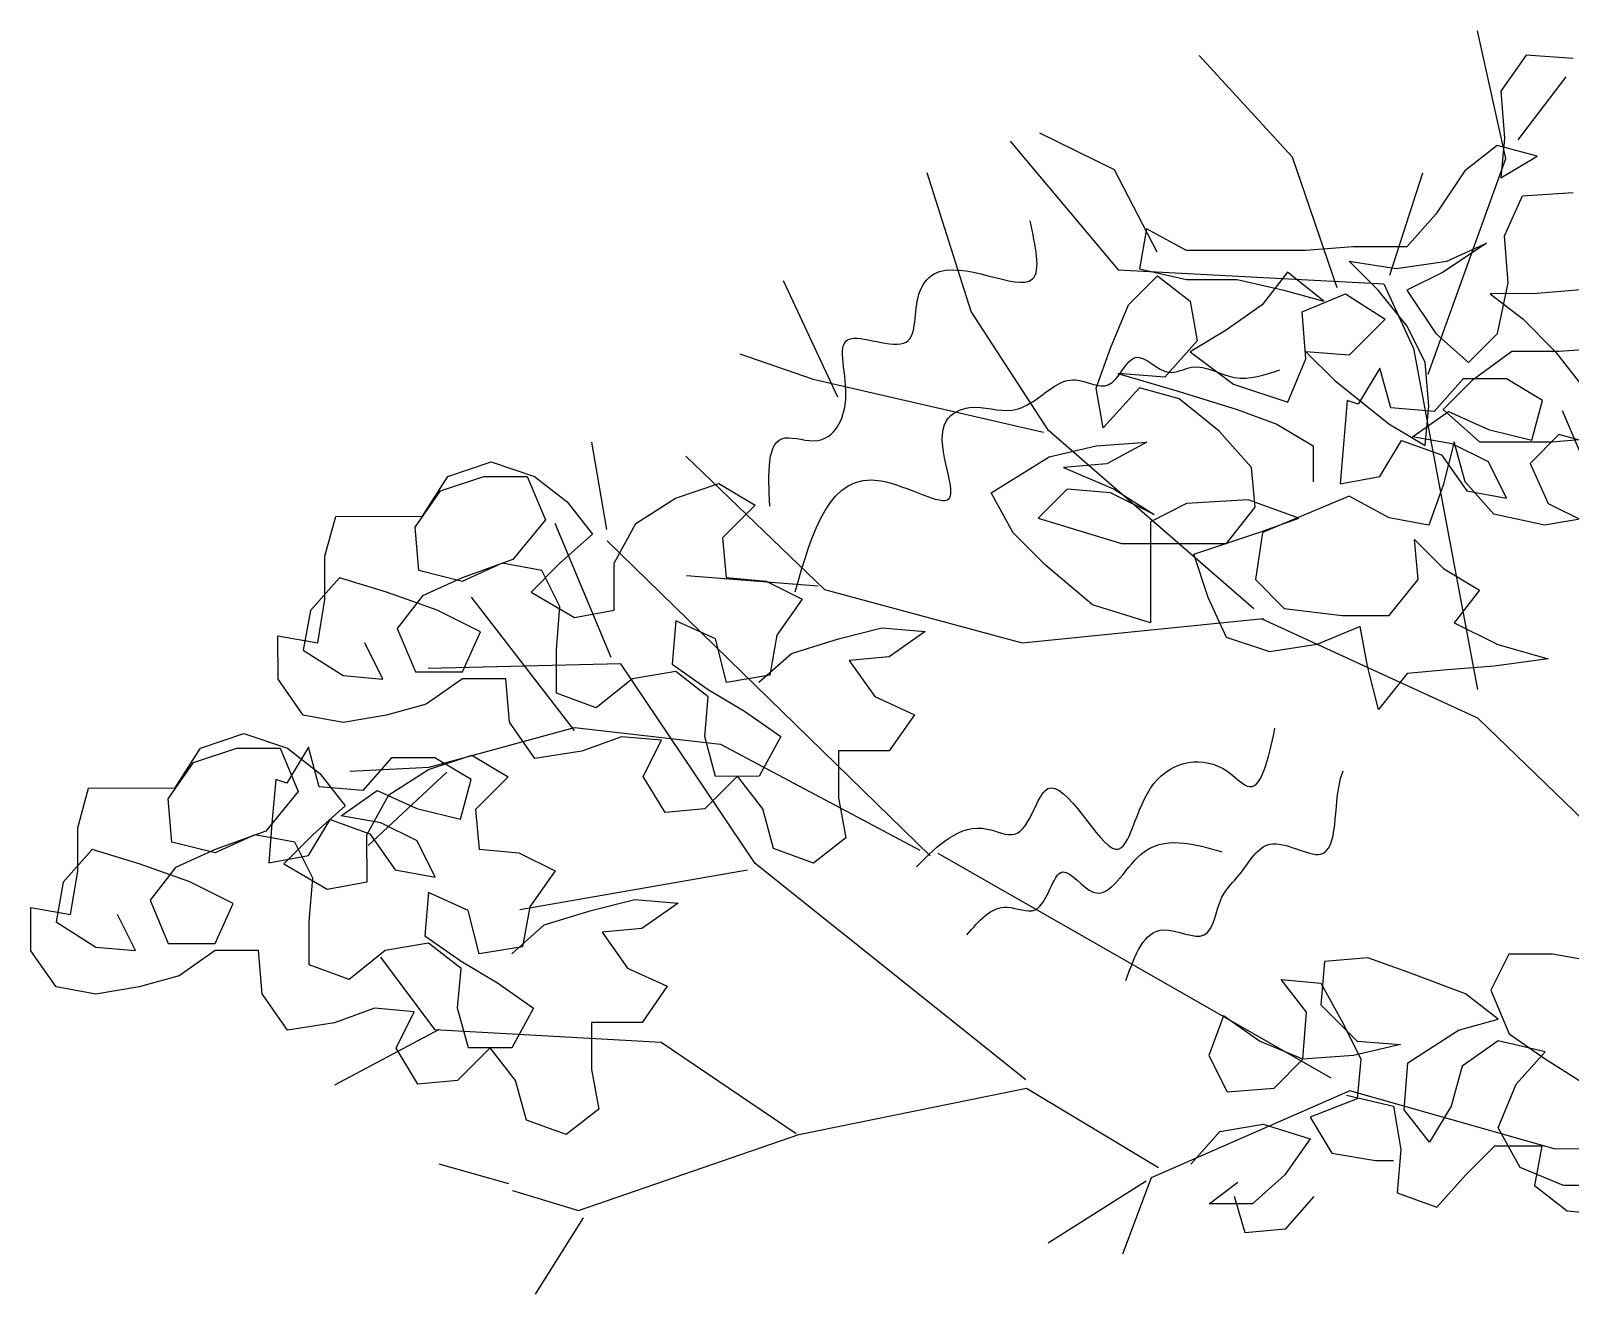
# Model space of a CAD drawing. Header units: metres. Extents: x 37 to 217, y 53 to 242.
# Drawn here: x 127.918 to 131.063, y 227.268 to 229.85 of the extents above; entities that cross this region are included whole.
import ezdxf

# ---------------------------------------------------------------- set-up
doc = ezdxf.new("R2010")
doc.units = ezdxf.units.M
doc.layers.add('DGPRO_Arboles existentes', color=7, linetype='Continuous')

# ---------------------------------------------------------------- blocks, each defined once
blk = doc.blocks.new('Celtis tala VISTA 250 gris')
at = {"color": 252}
for p, q in [((2386.981, 1081.1834), (2386.9228, 1081.4442)), ((2386.981, 1081.1834), (2386.9228, 1081.4442)), ((2386.3543, 1081.3935), (2386.5444, 1081.1866)), ((2386.3543, 1081.3935), (2386.5444, 1081.1866)), ((2387.0064, 1081.2216), (2387.1039, 1081.3499)), ((2387.0064, 1081.2216), (2387.1039, 1081.3499)), ((2385.9686, 1081.2185), (2386.189, 1080.9556)), ((2385.9686, 1081.2185), (2386.189, 1080.9556)), ((2386.028, 1081.2355), (2386.1808, 1081.1606)), ((2386.028, 1081.2355), (2386.1808, 1081.1606)), ((2386.5444, 1081.1866), (2386.6358, 1080.9194)), ((2386.5444, 1081.1866), (2386.6358, 1080.9194)), ((2386.8224, 1080.7422), (2386.981, 1081.1834)), ((2386.8224, 1080.7422), (2386.981, 1081.1834)), ((2385.8889, 1080.8705), (2385.7989, 1081.1541)), ((2385.8889, 1080.8705), (2385.7989, 1081.1541)), ((2386.1808, 1081.1606), (2386.2681, 1080.9926)), ((2386.1808, 1081.1606), (2386.2681, 1080.9926)), ((2386.7439, 1080.9448), (2386.8114, 1081.1541)), ((2386.7439, 1080.9448), (2386.8114, 1081.1541)), ((2385.5044, 1080.9338), (2385.6154, 1080.6965)), ((2385.5044, 1080.9338), (2385.6154, 1080.6965)), ((2386.189, 1080.9556), (2386.7316, 1080.9268)), ((2386.189, 1080.9556), (2386.7316, 1080.9268)), ((2386.7316, 1080.9268), (2386.7922, 1080.7949)), ((2386.7316, 1080.9268), (2386.7922, 1080.7949)), ((2386.0464, 1080.6274), (2385.8889, 1080.8705)), ((2386.0464, 1080.6274), (2385.8889, 1080.8705)), ((2385.4163, 1080.7843), (2385.5655, 1080.7325)), ((2385.4163, 1080.7843), (2385.5655, 1080.7325)), ((2386.7922, 1080.7949), (2386.9233, 1080.098)), ((2386.7922, 1080.7949), (2386.9233, 1080.098)), ((2385.5655, 1080.7325), (2386.0361, 1080.6237)), ((2385.5655, 1080.7325), (2386.0361, 1080.6237)), ((2387.2464, 1080.3168), (2387.0964, 1080.6679)), ((2387.2464, 1080.3168), (2387.0964, 1080.6679)), ((2386.4664, 1080.2627), (2386.0464, 1080.6274)), ((2386.4664, 1080.2627), (2386.0464, 1080.6274)), ((2385.1445, 1080.4249), (2385.1134, 1080.6033)), ((2385.1445, 1080.4249), (2385.1134, 1080.6033)), ((2385.3055, 1080.575), (2385.5887, 1080.3027)), ((2385.3055, 1080.575), (2385.5887, 1080.3027)), ((2385.1532, 1080.1637), (2385.0386, 1080.4374)), ((2385.1532, 1080.1637), (2385.0386, 1080.4374)), ((2385.1447, 1080.4018), (2385.8046, 1079.7586)), ((2385.1447, 1080.4018), (2385.8046, 1079.7586)), ((2385.5754, 1080.3092), (2385.3073, 1080.3303)), ((2385.5754, 1080.3092), (2385.3073, 1080.3303)), ((2385.5887, 1080.3027), (2385.9931, 1080.1934)), ((2385.5887, 1080.3027), (2385.9931, 1080.1934)), ((2385.0783, 1080.0143), (2384.8678, 1080.2872)), ((2385.0783, 1080.0143), (2384.8678, 1080.2872)), ((2385.9931, 1080.1934), (2386.4855, 1080.2435)), ((2385.9931, 1080.1934), (2386.4855, 1080.2435)), ((2386.9239, 1080.0399), (2386.4814, 1080.2425)), ((2386.9239, 1080.0399), (2386.4814, 1080.2425)), ((2385.1731, 1080.1506), (2384.7796, 1080.141)), ((2385.1731, 1080.1506), (2384.7796, 1080.141)), ((2385.4475, 1079.7426), (2385.1731, 1080.1506)), ((2385.4475, 1079.7426), (2385.1731, 1080.1506)), ((2384.7812, 1079.9392), (2385.0782, 1080.0209)), ((2384.7812, 1079.9392), (2385.0782, 1080.0209)), ((2385.0782, 1080.0209), (2385.3762, 1079.9868)), ((2385.0782, 1080.0209), (2385.3762, 1079.9868)), ((2387.8238, 1079.1688), (2386.9239, 1080.0399)), ((2387.8238, 1079.1688), (2386.9239, 1080.0399)), ((2385.3762, 1079.9868), (2385.7839, 1079.7698)), ((2385.3762, 1079.9868), (2385.7839, 1079.7698)), ((2384.6191, 1079.9313), (2384.7812, 1079.9392)), ((2384.6191, 1079.9313), (2384.7812, 1079.9392)), ((2384.8176, 1079.9296), (2384.6567, 1079.7795)), ((2384.8176, 1079.9296), (2384.6567, 1079.7795)), ((2386.6239, 1079.3039), (2385.8214, 1079.7631)), ((2386.6239, 1079.3039), (2385.8214, 1079.7631)), ((2386, 1079.3004), (2385.4475, 1079.7426)), ((2386, 1079.3004), (2385.4475, 1079.7426)), ((2385.4315, 1079.7293), (2384.9665, 1079.6483)), ((2385.4315, 1079.7293), (2384.9665, 1079.6483)), ((2384.6816, 1079.5515), (2384.7919, 1079.4035)), ((2384.6816, 1079.5515), (2384.7919, 1079.4035)), ((2384.8018, 1079.4035), (2384.5877, 1079.2894)), ((2384.8018, 1079.4035), (2384.5877, 1079.2894)), ((2384.7919, 1079.4035), (2385.2552, 1079.3773)), ((2384.7919, 1079.4035), (2385.2552, 1079.3773)), ((2385.2552, 1079.3773), (2385.5312, 1079.1909)), ((2385.2552, 1079.3773), (2385.5312, 1079.1909)), ((2385.5364, 1079.1891), (2386.0014, 1079.2836)), ((2385.5364, 1079.1891), (2386.0014, 1079.2836)), ((2386.0014, 1079.2836), (2386.2714, 1079.1216)), ((2386.0014, 1079.2836), (2386.2714, 1079.1216)), ((2386.662, 1079.2783), (2386.2562, 1079.1006)), ((2386.662, 1079.2783), (2386.2562, 1079.1006)), ((2387.0794, 1079.1599), (2386.662, 1079.2783)), ((2387.0794, 1079.1599), (2386.662, 1079.2783)), ((2385.0865, 1079.0338), (2385.5364, 1079.1891)), ((2385.0865, 1079.0338), (2385.5364, 1079.1891)), ((2387.8766, 1079.1495), (2387.0794, 1079.1599)), ((2387.8766, 1079.1495), (2387.0794, 1079.1599)), ((2384.944, 1079.0878), (2384.8015, 1079.1283)), ((2384.944, 1079.0878), (2384.8015, 1079.1283)), ((2386.2562, 1079.1006), (2386.1979, 1078.9447)), ((2386.2562, 1079.1006), (2386.1979, 1078.9447)), ((2384.9515, 1079.0743), (2385.0865, 1079.0338)), ((2384.9515, 1079.0743), (2385.0865, 1079.0338)), ((2386.2464, 1079.0939), (2386.0456, 1078.9666)), ((2386.2464, 1079.0939), (2386.0456, 1078.9666)), ((2385.0959, 1079.0188), (2384.9979, 1078.8626)), ((2385.0959, 1079.0188), (2384.9979, 1078.8626))]:
    blk.add_line(p, q, dxfattribs=at)
for points in [[(2387.1183, 1081.3874), (2387.0223, 1081.3947), (2386.9706, 1081.3208), (2386.9781, 1081.2247), (2386.9708, 1081.1435), (2387.0446, 1081.1879), (2386.9633, 1081.2099), (2386.8969, 1081.1582), (2386.8379, 1081.0695), (2386.7788, 1081.0029), (2386.668, 1081.0028), (2386.572, 1080.9953), (2386.3282, 1080.9951), (2386.2469, 1081.0394), (2386.2322, 1080.9581), (2386.3282, 1080.936), (2386.4317, 1080.9361), (2386.5277, 1080.914), (2386.609, 1080.8919), (2386.5351, 1080.951), (2386.4834, 1080.8844), (2386.4096, 1080.8327), (2386.3357, 1080.7883), (2386.4245, 1080.7219), (2386.5353, 1080.685), (2386.5722, 1080.7737), (2386.5647, 1080.8697), (2386.6533, 1080.9068), (2386.7346, 1080.8551), (2386.6608, 1080.7812), (2386.5722, 1080.7885), (2386.6313, 1080.7294), (2386.7422, 1080.6409), (2386.8161, 1080.5966), (2386.8234, 1080.6779), (2386.816, 1080.7665), (2386.779, 1080.8404), (2386.7198, 1080.9142), (2386.6606, 1080.9733), (2386.7567, 1080.9586), (2386.8601, 1080.9734), (2386.9413, 1081.0105), (2386.8527, 1080.9513), (2386.7789, 1080.9143), (2386.8381, 1080.8257), (2386.9046, 1080.7666), (2386.9637, 1080.8258), (2386.9857, 1080.9292), (2386.9783, 1081.0253), (2387.0151, 1081.1066), (2387.1186, 1081.114)], [(2387.1335, 1080.9146), (2387.0449, 1080.9071), (2386.9488, 1080.907), (2387.0154, 1080.8554), (2387.0819, 1080.7889), (2387.1337, 1080.7225)], [(2387.2001, 1080.7964), (2387.0893, 1080.789), (2386.9933, 1080.7889), (2386.912, 1080.7297), (2386.853, 1080.6705), (2386.9269, 1080.6041), (2387.0747, 1080.6042), (2387.1633, 1080.6117)], [(2387.1707, 1080.5969), (2387.0895, 1080.619), (2387.0304, 1080.5599), (2387.0674, 1080.4786), (2387.1413, 1080.4418)], [(2387.1487, 1080.4492), (2387.0601, 1080.4343), (2386.9566, 1080.4564), (2386.8975, 1080.5228), (2386.8752, 1080.6041), (2386.8531, 1080.5154), (2386.8237, 1080.4341), (2386.7424, 1080.4488), (2386.6611, 1080.4931), (2386.4838, 1080.419), (2386.4692, 1080.323), (2386.5283, 1080.2639), (2386.6465, 1080.2492), (2386.7426, 1080.2493), (2386.8016, 1080.3233), (2386.7941, 1080.4045), (2386.8533, 1080.3455), (2386.9272, 1080.3012), (2386.8756, 1080.2347), (2386.9643, 1080.1904), (2387.0677, 1080.161), (2386.9569, 1080.1461), (2386.8609, 1080.1386), (2386.7796, 1080.1312), (2386.7206, 1080.0572), (2386.6983, 1080.1459), (2386.6835, 1080.2271), (2386.5949, 1080.1901), (2386.4988, 1080.1752), (2386.4102, 1080.2047), (2386.3731, 1080.2859), (2386.3435, 1080.3746), (2386.4765, 1080.419), (2386.5577, 1080.4486), (2386.4542, 1080.4855), (2386.3286, 1080.478), (2386.2548, 1080.441), (2386.255, 1080.2341), (2386.1368, 1080.2709), (2386.0406, 1080.3521), (2385.9741, 1080.4185), (2385.9297, 1080.4998), (2386.0478, 1080.5738), (2386.1438, 1080.596), (2386.2473, 1080.6035), (2386.166, 1080.5591), (2386.0774, 1080.5516), (2386.1809, 1080.5074), (2386.2622, 1080.4557), (2386.1735, 1080.5), (2386.0848, 1080.5073), (2386.0258, 1080.4481), (2386.1957, 1080.3966), (2386.41, 1080.3968), (2386.469, 1080.4707), (2386.4616, 1080.552), (2386.395, 1080.6258), (2386.3137, 1080.6922), (2386.2324, 1080.7143), (2386.1586, 1080.633), (2386.1437, 1080.7142), (2386.1732, 1080.7955), (2386.2101, 1080.8842), (2386.2691, 1080.9433), (2386.3357, 1080.8917), (2386.3505, 1080.8104), (2386.2841, 1080.7365), (2386.188, 1080.7438), (2386.3137, 1080.707), (2386.4319, 1080.6701), (2386.5132, 1080.6407), (2386.5871, 1080.5964), (2386.5872, 1080.5225)], [(2387.1183, 1081.3874), (2387.0223, 1081.3947), (2386.9706, 1081.3208), (2386.9781, 1081.2247), (2386.9708, 1081.1435), (2387.0446, 1081.1879), (2386.9633, 1081.2099), (2386.8969, 1081.1582), (2386.8379, 1081.0695), (2386.7788, 1081.0029), (2386.668, 1081.0028), (2386.572, 1080.9953), (2386.3282, 1080.9951), (2386.2469, 1081.0394), (2386.2322, 1080.9581), (2386.3282, 1080.936), (2386.4317, 1080.9361), (2386.5277, 1080.914), (2386.609, 1080.8919), (2386.5351, 1080.951), (2386.4834, 1080.8844), (2386.4096, 1080.8327), (2386.3357, 1080.7883), (2386.4245, 1080.7219), (2386.5353, 1080.685), (2386.5722, 1080.7737), (2386.5647, 1080.8697), (2386.6533, 1080.9068), (2386.7346, 1080.8551), (2386.6608, 1080.7812), (2386.5722, 1080.7885), (2386.6313, 1080.7294), (2386.7422, 1080.6409), (2386.8161, 1080.5966), (2386.8234, 1080.6779), (2386.816, 1080.7665), (2386.779, 1080.8404), (2386.7198, 1080.9142), (2386.6606, 1080.9733), (2386.7567, 1080.9586), (2386.8601, 1080.9734), (2386.9413, 1081.0105), (2386.8527, 1080.9513), (2386.7789, 1080.9143), (2386.8381, 1080.8257), (2386.9046, 1080.7666), (2386.9637, 1080.8258), (2386.9857, 1080.9292), (2386.9783, 1081.0253), (2387.0151, 1081.1066), (2387.1186, 1081.114)], [(2387.1335, 1080.9146), (2387.0449, 1080.9071), (2386.9488, 1080.907), (2387.0154, 1080.8554), (2387.0819, 1080.7889), (2387.1337, 1080.7225)], [(2387.2001, 1080.7964), (2387.0893, 1080.789), (2386.9933, 1080.7889), (2386.912, 1080.7297), (2386.853, 1080.6705), (2386.9269, 1080.6041), (2387.0747, 1080.6042), (2387.1633, 1080.6117)], [(2387.1707, 1080.5969), (2387.0895, 1080.619), (2387.0304, 1080.5599), (2387.0674, 1080.4786), (2387.1413, 1080.4418)], [(2387.1487, 1080.4492), (2387.0601, 1080.4343), (2386.9566, 1080.4564), (2386.8975, 1080.5228), (2386.8752, 1080.6041), (2386.8531, 1080.5154), (2386.8237, 1080.4341), (2386.7424, 1080.4488), (2386.6611, 1080.4931), (2386.4838, 1080.419), (2386.4692, 1080.323), (2386.5283, 1080.2639), (2386.6465, 1080.2492), (2386.7426, 1080.2493), (2386.8016, 1080.3233), (2386.7941, 1080.4045), (2386.8533, 1080.3455), (2386.9272, 1080.3012), (2386.8756, 1080.2347), (2386.9643, 1080.1904), (2387.0677, 1080.161), (2386.9569, 1080.1461), (2386.8609, 1080.1386), (2386.7796, 1080.1312), (2386.7206, 1080.0572), (2386.6983, 1080.1459), (2386.6835, 1080.2271), (2386.5949, 1080.1901), (2386.4988, 1080.1752), (2386.4102, 1080.2047), (2386.3731, 1080.2859), (2386.3435, 1080.3746), (2386.4765, 1080.419), (2386.5577, 1080.4486), (2386.4542, 1080.4855), (2386.3286, 1080.478), (2386.2548, 1080.441), (2386.255, 1080.2341), (2386.1368, 1080.2709), (2386.0406, 1080.3521), (2385.9741, 1080.4185), (2385.9297, 1080.4998), (2386.0478, 1080.5738), (2386.1438, 1080.596), (2386.2473, 1080.6035), (2386.166, 1080.5591), (2386.0774, 1080.5516), (2386.1809, 1080.5074), (2386.2622, 1080.4557), (2386.1735, 1080.5), (2386.0848, 1080.5073), (2386.0258, 1080.4481), (2386.1957, 1080.3966), (2386.41, 1080.3968), (2386.469, 1080.4707), (2386.4616, 1080.552), (2386.395, 1080.6258), (2386.3137, 1080.6922), (2386.2324, 1080.7143), (2386.1586, 1080.633), (2386.1437, 1080.7142), (2386.1732, 1080.7955), (2386.2101, 1080.8842), (2386.2691, 1080.9433), (2386.3357, 1080.8917), (2386.3505, 1080.8104), (2386.2841, 1080.7365), (2386.188, 1080.7438), (2386.3137, 1080.707), (2386.4319, 1080.6701), (2386.5132, 1080.6407), (2386.5871, 1080.5964), (2386.5872, 1080.5225)], [(2386.657, 1080.6885), (2386.6497, 1080.6072), (2386.6424, 1080.5185), (2386.7236, 1080.5334), (2386.7679, 1080.6073), (2386.8492, 1080.5778), (2386.901, 1080.504), (2386.9822, 1080.4893), (2386.9452, 1080.5631), (2386.8713, 1080.6), (2386.7901, 1080.6147), (2386.8639, 1080.6665), (2386.9452, 1080.6296), (2387.0339, 1080.6076), (2387.0559, 1080.6888), (2386.982, 1080.7331), (2386.8934, 1080.733), (2386.8343, 1080.6665), (2386.7457, 1080.6738), (2386.7234, 1080.755), (2386.6792, 1080.6811), (2386.657, 1080.6885)], [(2386.657, 1080.6885), (2386.6497, 1080.6072), (2386.6424, 1080.5185), (2386.7236, 1080.5334), (2386.7679, 1080.6073), (2386.8492, 1080.5778), (2386.901, 1080.504), (2386.9822, 1080.4893), (2386.9452, 1080.5631), (2386.8713, 1080.6), (2386.7901, 1080.6147), (2386.8639, 1080.6665), (2386.9452, 1080.6296), (2387.0339, 1080.6076), (2387.0559, 1080.6888), (2386.982, 1080.7331), (2386.8934, 1080.733), (2386.8343, 1080.6665), (2386.7457, 1080.6738), (2386.7234, 1080.755), (2386.6792, 1080.6811), (2386.657, 1080.6885)], [(2385.455, 1080.1129), (2385.5215, 1080.1721), (2385.6175, 1080.2017), (2385.7061, 1080.2239), (2385.7948, 1080.2166), (2385.7209, 1080.1649), (2385.6397, 1080.1574), (2385.6915, 1080.0836), (2385.7728, 1080.0467), (2385.7211, 1079.9728), (2385.6177, 1079.9727), (2385.6178, 1079.8766), (2385.6326, 1079.7954), (2385.5662, 1079.7436), (2385.4849, 1079.7731), (2385.4627, 1079.8543), (2385.4109, 1079.9208), (2385.3445, 1079.8542), (2385.2632, 1079.8468), (2385.2188, 1079.9206), (2385.2557, 1079.9945), (2385.1744, 1080.0018), (2385.0932, 1079.9722), (2384.9971, 1079.9573), (2384.9454, 1080.0312), (2384.9379, 1080.1198), (2384.8492, 1080.1197), (2384.7754, 1080.068), (2384.6942, 1080.0457), (2384.6055, 1080.0309), (2384.5242, 1080.0456), (2384.4725, 1080.1194), (2384.4724, 1080.208), (2384.5537, 1080.1933), (2384.5683, 1080.282), (2384.5683, 1080.3707), (2384.5904, 1080.4519), (2384.7677, 1080.4521), (2384.8193, 1080.5334), (2384.9079, 1080.5631), (2384.9966, 1080.5336), (2385.0631, 1080.4819), (2385.1149, 1080.4155), (2385.0485, 1080.3563), (2384.9894, 1080.2972), (2385.0781, 1080.2455), (2385.1594, 1080.2604), (2385.1593, 1080.3564), (2385.2036, 1080.4377), (2385.2848, 1080.4895), (2385.3734, 1080.5192), (2385.4473, 1080.4749), (2385.3809, 1080.4083), (2385.3883, 1080.3271), (2385.4696, 1080.3198), (2385.5435, 1080.2829), (2385.4919, 1080.209), (2385.4772, 1080.1277), (2385.3885, 1080.1128), (2385.3663, 1080.2015), (2385.285, 1080.2383), (2385.2777, 1080.1497), (2385.3516, 1080.098), (2385.4255, 1080.0538), (2385.4995, 1080.0021), (2385.4552, 1079.9208), (2385.3666, 1079.9207), (2385.3443, 1080.002), (2385.3516, 1080.0833), (2385.2851, 1080.1349), (2385.1965, 1080.1201), (2385.1226, 1080.0609), (2385.0413, 1080.0904), (2385.0413, 1080.179), (2385.0486, 1080.2677), (2385.0116, 1080.3415), (2384.9303, 1080.3562), (2384.849, 1080.3192), (2384.7604, 1080.3413), (2384.7529, 1080.4299), (2384.8046, 1080.5039), (2384.8932, 1080.5335), (2384.9818, 1080.5336), (2385.0189, 1080.445), (2384.9524, 1080.3636), (2384.849, 1080.3266), (2384.7678, 1080.2896), (2384.7162, 1080.223), (2384.7532, 1080.1344), (2384.8492, 1080.1345), (2384.8861, 1080.2158), (2384.7974, 1080.2601), (2384.6939, 1080.2969), (2384.5979, 1080.3264), (2384.5388, 1080.2598), (2384.5241, 1080.1785), (2384.6054, 1080.1269), (2384.6867, 1080.1196), (2384.6497, 1080.1934)], [(2385.455, 1080.1129), (2385.5215, 1080.1721), (2385.6175, 1080.2017), (2385.7061, 1080.2239), (2385.7948, 1080.2166), (2385.7209, 1080.1649), (2385.6397, 1080.1574), (2385.6915, 1080.0836), (2385.7728, 1080.0467), (2385.7211, 1079.9728), (2385.6177, 1079.9727), (2385.6178, 1079.8766), (2385.6326, 1079.7954), (2385.5662, 1079.7436), (2385.4849, 1079.7731), (2385.4627, 1079.8543), (2385.4109, 1079.9208), (2385.3445, 1079.8542), (2385.2632, 1079.8468), (2385.2188, 1079.9206), (2385.2557, 1079.9945), (2385.1744, 1080.0018), (2385.0932, 1079.9722), (2384.9971, 1079.9573), (2384.9454, 1080.0312), (2384.9379, 1080.1198), (2384.8492, 1080.1197), (2384.7754, 1080.068), (2384.6942, 1080.0457), (2384.6055, 1080.0309), (2384.5242, 1080.0456), (2384.4725, 1080.1194), (2384.4724, 1080.208), (2384.5537, 1080.1933), (2384.5683, 1080.282), (2384.5683, 1080.3707), (2384.5904, 1080.4519), (2384.7677, 1080.4521), (2384.8193, 1080.5334), (2384.9079, 1080.5631), (2384.9966, 1080.5336), (2385.0631, 1080.4819), (2385.1149, 1080.4155), (2385.0485, 1080.3563), (2384.9894, 1080.2972), (2385.0781, 1080.2455), (2385.1594, 1080.2604), (2385.1593, 1080.3564), (2385.2036, 1080.4377), (2385.2848, 1080.4895), (2385.3734, 1080.5192), (2385.4473, 1080.4749), (2385.3809, 1080.4083), (2385.3883, 1080.3271), (2385.4696, 1080.3198), (2385.5435, 1080.2829), (2385.4919, 1080.209), (2385.4772, 1080.1277), (2385.3885, 1080.1128), (2385.3663, 1080.2015), (2385.285, 1080.2383), (2385.2777, 1080.1497), (2385.3516, 1080.098), (2385.4255, 1080.0538), (2385.4995, 1080.0021), (2385.4552, 1079.9208), (2385.3666, 1079.9207), (2385.3443, 1080.002), (2385.3516, 1080.0833), (2385.2851, 1080.1349), (2385.1965, 1080.1201), (2385.1226, 1080.0609), (2385.0413, 1080.0904), (2385.0413, 1080.179), (2385.0486, 1080.2677), (2385.0116, 1080.3415), (2384.9303, 1080.3562), (2384.849, 1080.3192), (2384.7604, 1080.3413), (2384.7529, 1080.4299), (2384.8046, 1080.5039), (2384.8932, 1080.5335), (2384.9818, 1080.5336), (2385.0189, 1080.445), (2384.9524, 1080.3636), (2384.849, 1080.3266), (2384.7678, 1080.2896), (2384.7162, 1080.223), (2384.7532, 1080.1344), (2384.8492, 1080.1345), (2384.8861, 1080.2158), (2384.7974, 1080.2601), (2384.6939, 1080.2969), (2384.5979, 1080.3264), (2384.5388, 1080.2598), (2384.5241, 1080.1785), (2384.6054, 1080.1269), (2384.6867, 1080.1196), (2384.6497, 1080.1934)], [(2384.9501, 1079.5579), (2385.0165, 1079.617), (2385.1125, 1079.6467), (2385.2012, 1079.6689), (2385.2898, 1079.6616), (2385.216, 1079.6098), (2385.1347, 1079.6024), (2385.1865, 1079.5285), (2385.2678, 1079.4917), (2385.2162, 1079.4178), (2385.1127, 1079.4177), (2385.1128, 1079.3216), (2385.1277, 1079.2404), (2385.0612, 1079.1886), (2384.9799, 1079.2181), (2384.9577, 1079.2993), (2384.9059, 1079.3658), (2384.8395, 1079.2992), (2384.7582, 1079.2917), (2384.7138, 1079.3656), (2384.7507, 1079.4395), (2384.6694, 1079.4468), (2384.5882, 1079.4172), (2384.4922, 1079.4023), (2384.4404, 1079.4761), (2384.4329, 1079.5648), (2384.3443, 1079.5647), (2384.2704, 1079.5129), (2384.1892, 1079.4907), (2384.1006, 1079.4758), (2384.0193, 1079.4905), (2383.9675, 1079.5644), (2383.9674, 1079.653), (2384.0487, 1079.6383), (2384.0634, 1079.727), (2384.0633, 1079.8156), (2384.0854, 1079.8969), (2384.2627, 1079.8971), (2384.3143, 1079.9784), (2384.403, 1080.008), (2384.4916, 1079.9786), (2384.5582, 1079.9269), (2384.61, 1079.8605), (2384.5435, 1079.8013), (2384.4845, 1079.7421), (2384.5732, 1079.6905), (2384.6544, 1079.7054), (2384.6543, 1079.8014), (2384.6986, 1079.8827), (2384.7798, 1079.9345), (2384.8684, 1079.9641), (2384.9424, 1079.9199), (2384.8759, 1079.8533), (2384.8834, 1079.7721), (2384.9647, 1079.7648), (2385.0386, 1079.7279), (2384.9869, 1079.654), (2384.9722, 1079.5727), (2384.8836, 1079.5578), (2384.8613, 1079.6465), (2384.78, 1079.6833), (2384.7727, 1079.5947), (2384.8467, 1079.543), (2384.9206, 1079.4988), (2384.9945, 1079.4471), (2384.9503, 1079.3658), (2384.8616, 1079.3657), (2384.8394, 1079.447), (2384.8467, 1079.5282), (2384.7801, 1079.5799), (2384.6915, 1079.565), (2384.6177, 1079.5059), (2384.5364, 1079.5353), (2384.5363, 1079.624), (2384.5436, 1079.7127), (2384.5066, 1079.7865), (2384.4253, 1079.8012), (2384.3441, 1079.7642), (2384.2554, 1079.7863), (2384.2479, 1079.8749), (2384.2996, 1079.9488), (2384.3882, 1079.9785), (2384.4769, 1079.9786), (2384.5139, 1079.8899), (2384.4475, 1079.8086), (2384.3441, 1079.7716), (2384.2629, 1079.7346), (2384.2112, 1079.668), (2384.2482, 1079.5794), (2384.3443, 1079.5795), (2384.3811, 1079.6608), (2384.2924, 1079.705), (2384.189, 1079.7419), (2384.0929, 1079.7713), (2384.0339, 1079.7048), (2384.0192, 1079.6235), (2384.1005, 1079.5719), (2384.1817, 1079.5646), (2384.1447, 1079.6384)], [(2384.4682, 1079.914), (2384.4609, 1079.8327), (2384.4536, 1079.7441), (2384.5349, 1079.7589), (2384.5791, 1079.8328), (2384.6604, 1079.8033), (2384.7122, 1079.7295), (2384.7935, 1079.7148), (2384.7565, 1079.7887), (2384.6825, 1079.8255), (2384.6013, 1079.8402), (2384.6751, 1079.892), (2384.7564, 1079.8551), (2384.8451, 1079.8331), (2384.8672, 1079.9144), (2384.7932, 1079.9586), (2384.7046, 1079.9585), (2384.6455, 1079.892), (2384.5569, 1079.8993), (2384.5346, 1079.9805), (2384.4904, 1079.9066), (2384.4682, 1079.914)], [(2384.4682, 1079.914), (2384.4609, 1079.8327), (2384.4536, 1079.7441), (2384.5349, 1079.7589), (2384.5791, 1079.8328), (2384.6604, 1079.8033), (2384.7122, 1079.7295), (2384.7935, 1079.7148), (2384.7565, 1079.7887), (2384.6825, 1079.8255), (2384.6013, 1079.8402), (2384.6751, 1079.892), (2384.7564, 1079.8551), (2384.8451, 1079.8331), (2384.8672, 1079.9144), (2384.7932, 1079.9586), (2384.7046, 1079.9585), (2384.6455, 1079.892), (2384.5569, 1079.8993), (2384.5346, 1079.9805), (2384.4904, 1079.9066), (2384.4682, 1079.914)], [(2386.6551, 1079.269), (2386.7512, 1079.247), (2386.7661, 1079.1583), (2386.7587, 1079.0697), (2386.84, 1079.0402), (2386.8991, 1079.1067), (2386.9581, 1079.1659), (2387.0542, 1079.166), (2387.0395, 1079.0847), (2387.106, 1079.033), (2387.1873, 1079.0257)], [(2387.1573, 1079.5428), (2387.076, 1079.5576), (2386.9873, 1079.5575), (2386.9504, 1079.4836), (2386.9875, 1079.3949), (2387.0614, 1079.3433), (2387.1427, 1079.2917)], [(2387.2168, 1079.0849), (2387.0986, 1079.0848), (2387.0099, 1079.1216), (2386.9655, 1079.2028), (2387.0023, 1079.2915), (2387.0614, 1079.3581), (2386.9653, 1079.3801), (2386.8915, 1079.3284), (2386.8694, 1079.2471), (2386.8251, 1079.1732), (2386.7734, 1079.2396), (2386.7807, 1079.3356), (2386.884, 1079.4022), (2386.9653, 1079.4245), (2386.8987, 1079.4761), (2386.7805, 1079.5203), (2386.6992, 1079.5498), (2386.6106, 1079.5423), (2386.6032, 1079.4537), (2386.6772, 1079.3799), (2386.7659, 1079.3726), (2386.6698, 1079.3503), (2386.5664, 1079.3428), (2386.4777, 1079.3797), (2386.4038, 1079.4313), (2386.3743, 1079.3501), (2386.4113, 1079.2762), (2386.5074, 1079.2837), (2386.5664, 1079.3428), (2386.5737, 1079.4389), (2386.5219, 1079.5053), (2386.6032, 1079.498), (2386.6476, 1079.4168), (2386.6846, 1079.3429), (2386.6773, 1079.2617), (2386.5813, 1079.2246), (2386.6257, 1079.1508), (2386.7144, 1079.1361), (2386.7513, 1079.1361)], [(2386.3376, 1079.1284), (2386.3966, 1079.1949), (2386.4853, 1079.2098), (2386.5813, 1079.1803), (2386.5297, 1079.1064), (2386.4633, 1079.0472), (2386.3746, 1079.0472), (2386.4337, 1079.0915)], [(2386.3376, 1079.1284), (2386.3966, 1079.1949), (2386.4853, 1079.2098), (2386.5813, 1079.1803), (2386.5297, 1079.1064), (2386.4633, 1079.0472), (2386.3746, 1079.0472), (2386.4337, 1079.0915)], [(2386.5888, 1079.0621), (2386.5298, 1078.9956), (2386.4485, 1078.9881), (2386.4263, 1079.062)], [(2386.5888, 1079.0621), (2386.5298, 1078.9956), (2386.4485, 1078.9881), (2386.4263, 1079.062)]]:
    blk.add_lwpolyline(points, dxfattribs=at)
for points in [[(2385.4775, 1080.473), (2385.5085, 1080.6122), (2385.5755, 1080.6071), (2385.6323, 1080.6896), (2385.6374, 1080.8133), (2385.7561, 1080.8082), (2385.7819, 1080.9061), (2385.8128, 1080.9474), (2386.014, 1080.9371), (2386.0088, 1081.0556)], [(2385.4775, 1080.473), (2385.5085, 1080.6122), (2385.5755, 1080.6071), (2385.6323, 1080.6896), (2385.6374, 1080.8133), (2385.7561, 1080.8082), (2385.7819, 1080.9061), (2385.8128, 1080.9474), (2386.014, 1080.9371), (2386.0088, 1081.0556)], [(2385.5291, 1080.2977), (2385.7045, 1080.5246), (2385.8438, 1080.4885), (2385.8386, 1080.6483), (2385.885, 1080.6741), (2385.9727, 1080.669), (2386.0192, 1080.6896), (2386.1017, 1080.7308), (2386.1688, 1080.7205), (2386.2255, 1080.7772), (2386.2926, 1080.7463), (2386.339, 1080.7566), (2386.4267, 1080.736), (2386.5195, 1080.7514)], [(2385.5291, 1080.2977), (2385.7045, 1080.5246), (2385.8438, 1080.4885), (2385.8386, 1080.6483), (2385.885, 1080.6741), (2385.9727, 1080.669), (2386.0192, 1080.6896), (2386.1017, 1080.7308), (2386.1688, 1080.7205), (2386.2255, 1080.7772), (2386.2926, 1080.7463), (2386.339, 1080.7566), (2386.4267, 1080.736), (2386.5195, 1080.7514)], [(2385.7767, 1079.7358), (2385.9212, 1079.8131), (2385.9779, 1079.8028), (2386.045, 1079.8956), (2386.1842, 1079.7719), (2386.2616, 1079.9059), (2386.4112, 1079.9317), (2386.4525, 1079.9008), (2386.5092, 1080.0193)], [(2385.7767, 1079.7358), (2385.9212, 1079.8131), (2385.9779, 1079.8028), (2386.045, 1079.8956), (2386.1842, 1079.7719), (2386.2616, 1079.9059), (2386.4112, 1079.9317), (2386.4525, 1079.9008), (2386.5092, 1080.0193)], [(2386.2049, 1079.5038), (2386.2823, 1079.6069), (2386.3648, 1079.5966), (2386.4009, 1079.6739), (2386.437, 1079.7203), (2386.4989, 1079.7822), (2386.6021, 1079.7616), (2386.6433, 1079.9162), (2386.6485, 1079.9317)], [(2386.2049, 1079.5038), (2386.2823, 1079.6069), (2386.3648, 1079.5966), (2386.4009, 1079.6739), (2386.437, 1079.7203), (2386.4989, 1079.7822), (2386.6021, 1079.7616), (2386.6433, 1079.9162), (2386.6485, 1079.9317)], [(2385.8799, 1079.5966), (2385.9624, 1079.6533), (2386.0192, 1079.6481), (2386.0759, 1079.7255), (2386.1378, 1079.6842), (2386.2358, 1079.7616), (2386.4009, 1079.7667)], [(2385.8799, 1079.5966), (2385.9624, 1079.6533), (2386.0192, 1079.6481), (2386.0759, 1079.7255), (2386.1378, 1079.6842), (2386.2358, 1079.7616), (2386.4009, 1079.7667)]]:
    blk.add_spline(points, degree=3, dxfattribs=at)

msp = doc.modelspace()

# ---------------------------------------------------------------- block references
at = {"layer": 'DGPRO_Arboles existentes'}
msp.add_blockref('Celtis tala VISTA 250 gris', (-2256.0494, -851.5942), dxfattribs=at)

doc.saveas('drawing.dxf')
